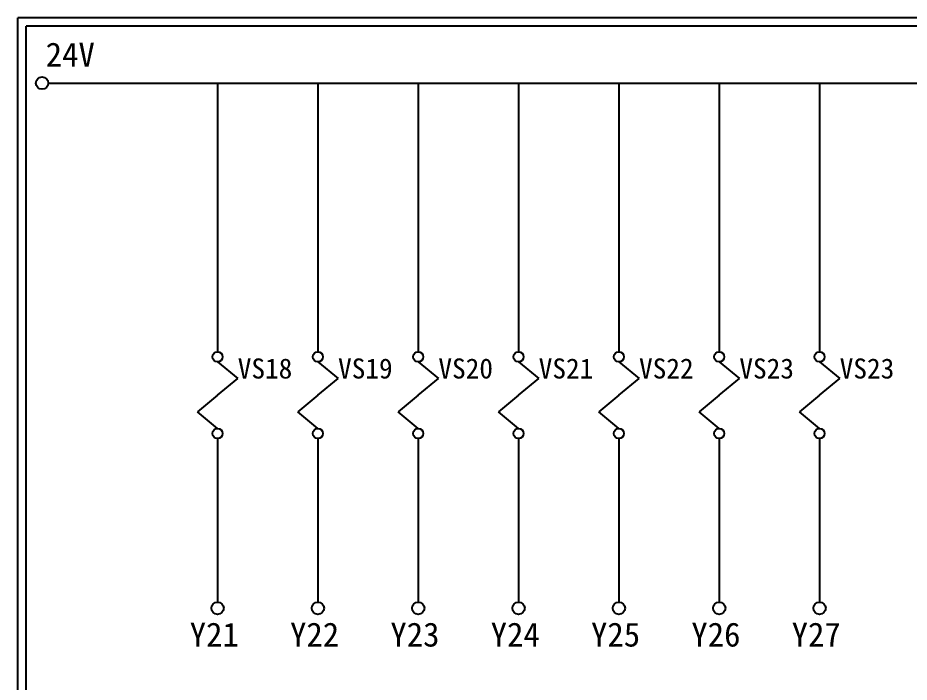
# Model space of a CAD drawing. Extents: x 926 to 1213, y 3 to 207.
# Drawn here: x 925.7 to 1059, y 107.6 to 207 of the extents above; entities that cross this region are included whole.
import ezdxf

# ---------------------------------------------------------------- set-up
doc = ezdxf.new("R2010")
doc.units = 0
doc.layers.add('圖框層', color=7, linetype='CONTINUOUS')
doc.layers.add('標尺寸層', color=3, linetype='CONTINUOUS')
doc.styles.add('STSL', font='kaiu.ttf')

msp = doc.modelspace()

# ---------------------------------------------------------------- linework, layer by layer
at = {"layer": '圖框層', "color": 7}
for p, q in [((1212.74, 206.97), (925.74, 206.97)), ((925.74, 3), (925.74, 206.97)), ((1211.49, 205.72), (926.99, 205.72)), ((926.99, 4.25), (926.99, 205.72))]:
    msp.add_line(p, q, dxfattribs=at)
at = {"layer": '標尺寸層', "color": 7}
for p, q in [((930.28, 197.22), (1207.88, 197.22)), ((955.61, 197.22), (955.61, 157.03)), ((970.61, 197.22), (970.61, 157.03)), ((985.61, 197.22), (985.61, 157.03)), ((1000.61, 197.22), (1000.61, 157.03)), ((1015.61, 197.22), (1015.61, 157.03)), ((1030.61, 197.22), (1030.61, 157.03)), ((1045.61, 197.22), (1045.61, 157.03)), ((955.61, 155.53), (958.62, 153.04)), ((970.61, 155.53), (973.62, 153.04)), ((985.61, 155.53), (988.62, 153.04)), ((1000.61, 155.53), (1003.62, 153.04)), ((1015.61, 155.53), (1018.62, 153.04)), ((1030.61, 155.53), (1033.62, 153.04)), ((1045.61, 155.53), (1048.62, 153.04)), ((955.61, 150.55), (958.62, 153.04)), ((970.61, 150.55), (973.62, 153.04)), ((985.61, 150.55), (988.62, 153.04)), ((1000.61, 150.55), (1003.62, 153.04)), ((1015.61, 150.55), (1018.62, 153.04)), ((1030.61, 150.55), (1033.62, 153.04)), ((1045.61, 150.55), (1048.62, 153.04)), ((955.61, 150.55), (952.61, 148.06)), ((970.61, 150.55), (967.61, 148.06)), ((985.61, 150.55), (982.61, 148.06)), ((1000.61, 150.55), (997.61, 148.06)), ((1015.61, 150.55), (1012.61, 148.06)), ((1030.61, 150.55), (1027.61, 148.06)), ((1045.61, 150.55), (1042.61, 148.06)), ((955.61, 145.57), (952.61, 148.06)), ((970.61, 145.57), (967.61, 148.06)), ((985.61, 145.57), (982.61, 148.06)), ((1000.61, 145.57), (997.61, 148.06)), ((1015.61, 145.57), (1012.61, 148.06)), ((1030.61, 145.57), (1027.61, 148.06)), ((1045.61, 145.57), (1042.61, 148.06)), ((955.61, 144.07), (955.61, 119.62)), ((970.61, 144.07), (970.61, 119.62)), ((985.61, 144.07), (985.61, 119.62)), ((1000.61, 144.07), (1000.61, 119.62)), ((1015.61, 144.07), (1015.61, 119.62)), ((1030.61, 144.07), (1030.61, 119.62)), ((1045.61, 144.07), (1045.61, 119.62))]:
    msp.add_line(p, q, dxfattribs=at)
for centre, radius in [((929.36, 197.22), 0.92), ((955.61, 156.28), 0.751), ((970.61, 156.28), 0.751), ((985.61, 156.28), 0.751), ((1000.61, 156.28), 0.751), ((1015.61, 156.28), 0.751), ((1030.61, 156.28), 0.751), ((1045.61, 156.28), 0.751), ((955.61, 144.82), 0.751), ((970.61, 144.82), 0.751), ((985.61, 144.82), 0.751), ((1000.61, 144.82), 0.751), ((1015.61, 144.82), 0.751), ((1030.61, 144.82), 0.751), ((1045.61, 144.82), 0.751), ((955.61, 118.7), 0.92), ((970.61, 118.7), 0.92), ((985.61, 118.7), 0.92), ((1000.61, 118.7), 0.92), ((1015.61, 118.7), 0.92), ((1030.61, 118.7), 0.92), ((1045.61, 118.7), 0.92)]:
    msp.add_circle(centre, radius, dxfattribs=at)

# ---------------------------------------------------------------- texts
at = {"layer": '圖框層', "color": 4, "style": 'STSL'}
for s, height, p in [('24V', 3.6, (929.91, 199.68)), ('VS18', 3, (958.62, 153.04)), ('VS19', 3, (973.62, 153.04)), ('VS20', 3, (988.62, 153.04)), ('VS21', 3, (1003.62, 153.04)), ('VS22', 3, (1018.62, 153.04)), ('VS23', 3, (1033.62, 153.04)), ('VS23', 3, (1048.62, 153.04)), ('Y21', 3.6, (951.44, 112.96)), ('Y22', 3.6, (966.44, 112.96)), ('Y23', 3.6, (981.44, 112.96)), ('Y24', 3.6, (996.44, 112.96)), ('Y25', 3.6, (1011.44, 112.96)), ('Y26', 3.6, (1026.44, 112.96)), ('Y27', 3.6, (1041.44, 112.96))]:
    msp.add_text(s, height=height, dxfattribs=at).set_placement(p)

doc.saveas('drawing.dxf')
